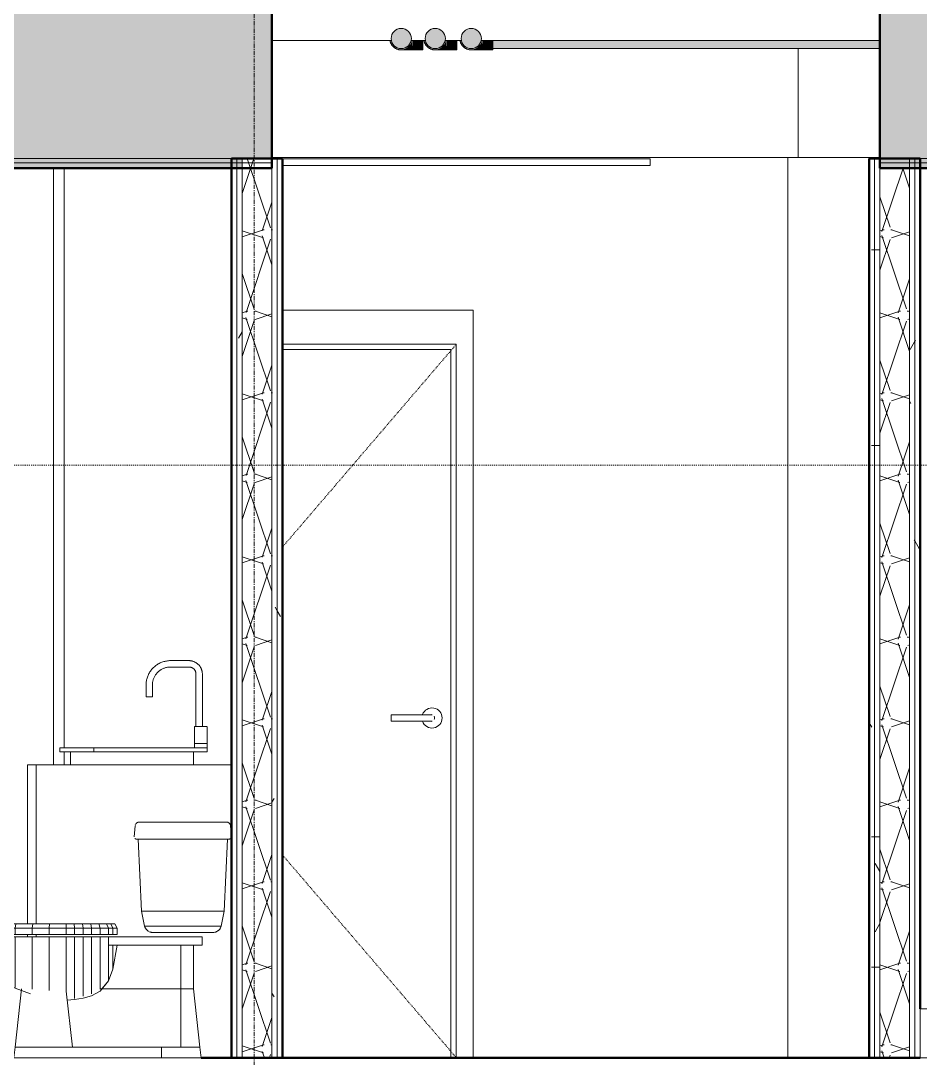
# Model space of a CAD drawing. Header units: inches. Extents: x -4168 to 1833, y -300 to 637.
# Drawn here: x -3508.8 to -3402.9, y 135.9 to 258.1 of the extents above; entities that cross this region are included whole.
import ezdxf

# ---------------------------------------------------------------- set-up
doc = ezdxf.new("R2010")
doc.units = ezdxf.units.IN
doc.header["$MEASUREMENT"] = 0
for name, pattern in [('Aligning Line 1_8_', [0.25, 0.125, -0.125]), ('Dash 1_16_', [0.125, 0.0625, -0.0625]), ('Grid Line 1_2_', [0.875, 0.5, -0.125, 0.125, -0.125])]:
    doc.linetypes.add(name, pattern=pattern)
for name, color, linetype, lineweight in [('0-1', 7, 'Continuous', 5), ('0-2', 7, 'Continuous', 13), ('0-3', 55, 'Continuous', 9), ('A-CLNG-1', 135, 'Continuous', 13), ('A-DOOR-4', 250, 'Continuous', 9), ('A-DOOR-8', 250, 'Dash 1_16_', 9), ('A-DOOR-FRAM-1', 250, 'Continuous', 9), ('A-FLOR-2', 31, 'Continuous', 5), ('A-FLOR-3', 251, 'Continuous', 5), ('A-FLOR-7', 192, 'Continuous', 50), ('A-FLOR-8', 135, 'Continuous', 13), ('A-FLOR-LEVL-1', 51, 'Grid Line 1_2_', 9), ('A-FLOR-MCUT', 51, 'Continuous', 13), ('A-FLOR-PATT-1', 8, 'Continuous', 9), ('A-WALL-2', 7, 'Continuous', 13), ('A-WALL-3', 135, 'Continuous', 13), ('A-WALL-PATT-1', 250, 'Continuous', 9), ('A-WALL-PATT-2', 253, 'Continuous', 9), ('G-ANNO-SYMB', 111, 'Aligning Line 1_8_', 9), ('I-WALL-1', 10, 'Continuous', 50), ('I-WALL-2', 135, 'Continuous', 13), ('P-PIPE-1', 55, 'Continuous', 9), ('P-PIPE-2', 8, 'Continuous', 5), ('P-PIPE-3', 94, 'Continuous', 9), ('P-SANR-FIXT-1', 55, 'Continuous', 9), ('Q-CASE-1', 55, 'Continuous', 9), ('S-BEAM-1', 55, 'Continuous', 9), ('S-GRID-1', 1, 'Grid Line 1_2_', 9)]:
    doc.layers.add(name, color=color, linetype=linetype, lineweight=lineweight)
pattern_1 = [(0, (-3769.654, 146.633), (30.72, 7.68), [1.267, -21.773, 1.267, -21.773, -122.88]), (0, (-3769.654, 146.633), (30.72, 7.68), [-46.08, 1.267, -44.813, 1.267, -21.773, -53.76]), (0, (-3769.654, 146.633), (30.72, 7.68), [-115.2, 1.267, -14.093, 1.267, -37.133]), (120, (-3758.134, 150.473), (-22.011075, 22.7643), [1.267, -21.773, 1.267, -21.773, -122.88]), (120, (-3758.134, 150.473), (-22.011075, 22.7643), [-46.08, 1.267, -44.813, 1.267, -21.773, -53.76]), (120, (-3758.134, 150.473), (-22.011075, 22.7643), [-115.2, 1.267, -14.093, 1.267, -37.133]), (240, (-3754.294, 165.833), (-8.708925, -30.4443), [1.267, -21.773, 1.267, -21.773, -122.88]), (240, (-3754.294, 165.833), (-8.708925, -30.4443), [-46.08, 1.267, -44.813, 1.267, -21.773, -53.76]), (240, (-3754.294, 165.833), (-8.708925, -30.4443), [-115.2, 1.267, -14.093, 1.267, -37.133])]
pattern_2 = [(161.57, (-3769.174, 147.113), (-3.8399538, -1.54e-05), [0, -27.322, 3.034, 0]), (18.43, (-3770.134, 147.113), (-3.8399538, 1.54e-05), [0, -27.322, 3.034, 0]), (108.43, (-3769.174, 147.113), (1.919622, -9.6005246), [9.106, -21.25]), (71.57, (-3770.134, 147.113), (1.919622, 9.6005246), [9.106, -21.25])]

# ---------------------------------------------------------------- blocks, each defined once
blk = doc.blocks.new('M_Sink Vanity-Square - 500 x 440mm-V12-BUILDING SECTION - NORTH_SOUTH THRU PARKING RAMP - LOOKING WEST')
at = {"layer": 'P-SANR-FIXT-1'}
for p, q in [((-3488.97, 182.75), (-3491.16, 182.75)), ((-3491.16, 182), (-3488.97, 182)), ((-3488.16, 181.19), (-3488.16, 175)), ((-3487.41, 175), (-3487.41, 181.19)), ((-3494.04, 179.87), (-3494.04, 178.5)), ((-3493.29, 178.5), (-3493.29, 179.87)), ((-3493.29, 178.5), (-3494.04, 178.5)), ((-3488.35, 175), (-3488.35, 172.99)), ((-3488.35, 175), (-3488.35, 172.99)), ((-3488.33, 175), (-3487.6, 175)), ((-3488.33, 175), (-3488.33, 175)), ((-3487.6, 175), (-3486.87, 175)), ((-3486.87, 175), (-3486.87, 175)), ((-3486.85, 172.99), (-3486.85, 175)), ((-3486.85, 172.99), (-3486.85, 175)), ((-3504.17, 172.5), (-3500.17, 172.5)), ((-3504.17, 172), (-3504.17, 172.5)), ((-3500.17, 172.5), (-3489.35, 172.5)), ((-3500.17, 172.5), (-3500.17, 172)), ((-3489.35, 172.5), (-3486.85, 172.5)), ((-3488.35, 172.99), (-3488.35, 172.5)), ((-3488.35, 172.99), (-3486.85, 172.99)), ((-3486.85, 172.5), (-3486.85, 172.99)), ((-3486.85, 172), (-3486.85, 172.5)), ((-3500.17, 172), (-3504.17, 172)), ((-3502.92, 172), (-3502.92, 170.5)), ((-3489.35, 172), (-3500.17, 172)), ((-3486.85, 172), (-3489.35, 172)), ((-3488.47, 170.5), (-3488.47, 172))]:
    blk.add_line(p, q, dxfattribs=at)
at = {"layer": 'P-SANR-FIXT-1', "flags": 128}
for points in [[(-3491.16, 182.75), (-3491.28, 182.75), (-3491.39, 182.74), (-3491.51, 182.73), (-3491.62, 182.71), (-3491.73, 182.69), (-3491.84, 182.67), (-3491.96, 182.64), (-3492.07, 182.6), (-3492.17, 182.57), (-3492.28, 182.52), (-3492.39, 182.48), (-3492.49, 182.43), (-3492.59, 182.37), (-3492.69, 182.31), (-3492.78, 182.25), (-3492.88, 182.18), (-3492.97, 182.11), (-3493.06, 182.04), (-3493.14, 181.96), (-3493.22, 181.88), (-3493.3, 181.79), (-3493.38, 181.71), (-3493.45, 181.62), (-3493.52, 181.52), (-3493.58, 181.43), (-3493.64, 181.33), (-3493.7, 181.23), (-3493.75, 181.13), (-3493.8, 181.02), (-3493.84, 180.92), (-3493.88, 180.81), (-3493.92, 180.7), (-3493.95, 180.59), (-3493.97, 180.48), (-3493.99, 180.36), (-3494.01, 180.25), (-3494.02, 180.14), (-3494.03, 180.02), (-3494.04, 179.91), (-3494.04, 179.87)], [(-3487.41, 181.19), (-3487.41, 181.25), (-3487.42, 181.31), (-3487.42, 181.37), (-3487.43, 181.44), (-3487.44, 181.5), (-3487.46, 181.56), (-3487.47, 181.62), (-3487.49, 181.68), (-3487.51, 181.74), (-3487.53, 181.8), (-3487.56, 181.85), (-3487.59, 181.91), (-3487.62, 181.96), (-3487.65, 182.02), (-3487.68, 182.07), (-3487.72, 182.12), (-3487.76, 182.17), (-3487.8, 182.22), (-3487.84, 182.26), (-3487.89, 182.31), (-3487.93, 182.35), (-3487.98, 182.39), (-3488.03, 182.43), (-3488.08, 182.47), (-3488.13, 182.5), (-3488.18, 182.54), (-3488.24, 182.57), (-3488.29, 182.59), (-3488.35, 182.62), (-3488.41, 182.64), (-3488.47, 182.67), (-3488.53, 182.68), (-3488.59, 182.7), (-3488.65, 182.72), (-3488.71, 182.73), (-3488.77, 182.74), (-3488.83, 182.74), (-3488.89, 182.75), (-3488.96, 182.75), (-3488.97, 182.75)], [(-3493.29, 179.87), (-3493.28, 179.96), (-3493.28, 180.04), (-3493.27, 180.13), (-3493.26, 180.21), (-3493.24, 180.3), (-3493.23, 180.38), (-3493.2, 180.46), (-3493.18, 180.54), (-3493.15, 180.62), (-3493.12, 180.7), (-3493.08, 180.78), (-3493.05, 180.86), (-3493.01, 180.93), (-3492.96, 181), (-3492.92, 181.07), (-3492.87, 181.14), (-3492.81, 181.21), (-3492.76, 181.28), (-3492.7, 181.34), (-3492.64, 181.4), (-3492.58, 181.46), (-3492.52, 181.51), (-3492.45, 181.57), (-3492.38, 181.62), (-3492.31, 181.66), (-3492.24, 181.71), (-3492.16, 181.75), (-3492.09, 181.79), (-3492.01, 181.82), (-3491.93, 181.86), (-3491.85, 181.88), (-3491.77, 181.91), (-3491.69, 181.93), (-3491.61, 181.95), (-3491.52, 181.97), (-3491.44, 181.98), (-3491.35, 181.99), (-3491.27, 182), (-3491.18, 182), (-3491.16, 182)], [(-3488.97, 182), (-3488.94, 182), (-3488.91, 182), (-3488.88, 181.99), (-3488.84, 181.99), (-3488.81, 181.98), (-3488.78, 181.98), (-3488.75, 181.97), (-3488.72, 181.96), (-3488.69, 181.95), (-3488.66, 181.94), (-3488.63, 181.92), (-3488.6, 181.91), (-3488.57, 181.89), (-3488.54, 181.88), (-3488.51, 181.86), (-3488.49, 181.84), (-3488.46, 181.82), (-3488.44, 181.8), (-3488.41, 181.78), (-3488.39, 181.75), (-3488.37, 181.73), (-3488.35, 181.71), (-3488.33, 181.68), (-3488.31, 181.65), (-3488.29, 181.63), (-3488.27, 181.6), (-3488.26, 181.57), (-3488.24, 181.54), (-3488.23, 181.51), (-3488.22, 181.48), (-3488.21, 181.45), (-3488.2, 181.42), (-3488.19, 181.39), (-3488.18, 181.36), (-3488.17, 181.33), (-3488.17, 181.29), (-3488.16, 181.26), (-3488.16, 181.23), (-3488.16, 181.2), (-3488.16, 181.19)]]:
    blk.add_lwpolyline(points, dxfattribs=at)
blk = doc.blocks.new('Toilet-Domestic-3D - Toilet-Domestic-3D-V13-BUILDING SECTION - NORTH_SOUTH THRU PARKING RAMP - LOOKING WEST')
at = {"layer": 'P-SANR-FIXT-1'}
for p, q in [((-3493.95, 163.75), (-3491.7, 163.75)), ((-3493.95, 163.75), (-3491.7, 163.75)), ((-3484.58, 163.75), (-3491.7, 163.75)), ((-3495.31, 163.29), (-3495.43, 162.02)), ((-3483.97, 162.02), (-3484.09, 163.29)), ((-3494.95, 161.75), (-3494.56, 153.25)), ((-3491.7, 161.75), (-3484.22, 161.75)), ((-3484.84, 153.25), (-3484.45, 161.75)), ((-3494.56, 153.25), (-3494.2, 151.49)), ((-3494.56, 153.25), (-3491.7, 153.25)), ((-3491.7, 153.25), (-3484.84, 153.25)), ((-3485.2, 151.49), (-3484.84, 153.25)), ((-3515.45, 151.24), (-3515.2, 151.75)), ((-3515.2, 151.75), (-3514.72, 151.75)), ((-3514.95, 151.24), (-3514.72, 151.75)), ((-3514.72, 151.75), (-3514.25, 151.75)), ((-3514.45, 151.25), (-3514.25, 151.75)), ((-3514.25, 151.75), (-3513.29, 151.75)), ((-3513.45, 151.25), (-3513.29, 151.75)), ((-3513.29, 151.75), (-3511.32, 151.75)), ((-3511.45, 151.25), (-3511.32, 151.75)), ((-3511.32, 151.75), (-3509.35, 151.75)), ((-3509.45, 151.25), (-3509.35, 151.75)), ((-3509.35, 151.75), (-3507.37, 151.75)), ((-3507.45, 151.25), (-3507.37, 151.75)), ((-3507.37, 151.75), (-3505.4, 151.75)), ((-3505.44, 151.25), (-3505.4, 151.75)), ((-3505.4, 151.75), (-3503.45, 151.75)), ((-3503.45, 151.25), (-3503.45, 151.75)), ((-3503.45, 151.75), (-3502.49, 151.75)), ((-3502.45, 151.25), (-3502.49, 151.75)), ((-3502.49, 151.75), (-3501.5, 151.75)), ((-3501.45, 151.25), (-3501.5, 151.75)), ((-3501.5, 151.75), (-3500.55, 151.75)), ((-3500.45, 151.25), (-3500.55, 151.75)), ((-3500.55, 151.75), (-3499.61, 151.75)), ((-3499.45, 151.25), (-3499.61, 151.75)), ((-3499.61, 151.75), (-3498.67, 151.75)), ((-3498.45, 151.24), (-3498.67, 151.75)), ((-3498.67, 151.75), (-3498.19, 151.75)), ((-3497.95, 151.24), (-3498.19, 151.75)), ((-3498.19, 151.75), (-3497.7, 151.75)), ((-3497.45, 151.24), (-3497.7, 151.75)), ((-3494.2, 151.49), (-3491.7, 151.49)), ((-3491.7, 151.49), (-3485.2, 151.49)), ((-3515.45, 151.25), (-3514.95, 151.25)), ((-3515.45, 150.5), (-3515.45, 151.25)), ((-3514.95, 151.24), (-3515.45, 151.24)), ((-3514.95, 150.5), (-3515.45, 150.5)), ((-3514.95, 151.25), (-3514.45, 151.25)), ((-3514.45, 151.24), (-3514.95, 151.24)), ((-3514.95, 150.5), (-3514.95, 151.24)), ((-3514.45, 150.5), (-3514.95, 150.5)), ((-3514.45, 151.25), (-3513.45, 151.25)), ((-3513.45, 151.24), (-3514.45, 151.24)), ((-3514.45, 150.5), (-3514.45, 151.24)), ((-3513.45, 150.5), (-3514.45, 150.5)), ((-3513.45, 151.25), (-3511.45, 151.25)), ((-3511.45, 151.24), (-3513.45, 151.24)), ((-3513.45, 150.5), (-3513.45, 151.24)), ((-3511.45, 150.5), (-3513.45, 150.5)), ((-3511.45, 151.25), (-3509.45, 151.25)), ((-3511.45, 150.5), (-3511.45, 151.25)), ((-3509.45, 151.24), (-3511.45, 151.24)), ((-3509.45, 150.5), (-3511.45, 150.5)), ((-3509.45, 151.25), (-3507.45, 151.25)), ((-3507.45, 151.24), (-3509.45, 151.24)), ((-3509.45, 150.5), (-3509.45, 151.24)), ((-3507.45, 150.5), (-3509.45, 150.5)), ((-3507.45, 151.25), (-3505.44, 151.25)), ((-3507.45, 150.5), (-3507.45, 151.25)), ((-3505.44, 151.24), (-3507.45, 151.24)), ((-3505.44, 150.5), (-3507.45, 150.5)), ((-3505.44, 151.25), (-3503.45, 151.25)), ((-3503.45, 151.24), (-3505.44, 151.24)), ((-3505.44, 150.5), (-3505.44, 151.24)), ((-3503.45, 150.5), (-3505.44, 150.5)), ((-3503.45, 151.25), (-3502.45, 151.25)), ((-3502.45, 151.24), (-3503.45, 151.24)), ((-3503.45, 150.5), (-3503.45, 151.24)), ((-3502.45, 150.5), (-3503.45, 150.5)), ((-3502.45, 151.25), (-3501.45, 151.25)), ((-3501.45, 151.24), (-3502.45, 151.24)), ((-3502.45, 150.5), (-3502.45, 151.24)), ((-3501.45, 150.5), (-3502.45, 150.5)), ((-3501.45, 151.25), (-3500.45, 151.25)), ((-3501.45, 150.5), (-3501.45, 151.25)), ((-3500.45, 151.24), (-3501.45, 151.24)), ((-3500.45, 150.5), (-3501.45, 150.5)), ((-3500.45, 151.25), (-3499.45, 151.25)), ((-3499.45, 151.24), (-3500.45, 151.24)), ((-3500.45, 150.5), (-3500.45, 151.24)), ((-3499.45, 150.5), (-3500.45, 150.5)), ((-3499.45, 151.25), (-3498.45, 151.25)), ((-3499.45, 150.5), (-3499.45, 151.25)), ((-3498.45, 151.24), (-3499.45, 151.24)), ((-3498.45, 150.5), (-3499.45, 150.5)), ((-3498.45, 151.25), (-3497.95, 151.25)), ((-3497.95, 151.24), (-3498.45, 151.24)), ((-3498.45, 150.5), (-3498.45, 151.24)), ((-3497.95, 150.5), (-3498.45, 150.5)), ((-3497.95, 151.25), (-3497.45, 151.25)), ((-3497.45, 151.24), (-3497.95, 151.24)), ((-3497.95, 150.5), (-3497.95, 151.24)), ((-3497.45, 150.5), (-3497.95, 150.5)), ((-3497.45, 150.5), (-3497.45, 151.25)), ((-3491.7, 150.75), (-3486.16, 150.75)), ((-3515.45, 150.25), (-3514.95, 150.25)), ((-3515.45, 150.25), (-3515.45, 149.75)), ((-3515.45, 149.75), (-3514.95, 148.38)), ((-3514.95, 150.25), (-3514.45, 150.25)), ((-3514.95, 150.25), (-3514.95, 148.42)), ((-3514.45, 150.25), (-3513.45, 150.25)), ((-3514.45, 150.25), (-3514.45, 147.51)), ((-3513.45, 150.25), (-3511.45, 150.25)), ((-3513.45, 150.25), (-3513.45, 146.57)), ((-3511.45, 150.25), (-3509.45, 150.25)), ((-3511.45, 150.25), (-3511.45, 145.17)), ((-3509.45, 150.25), (-3507.45, 150.25)), ((-3509.45, 150.25), (-3509.45, 144.25)), ((-3507.45, 150.25), (-3505.44, 150.25)), ((-3507.45, 150.25), (-3507.45, 144.09)), ((-3505.44, 150.25), (-3503.45, 150.25)), ((-3505.44, 150.25), (-3505.44, 143.93)), ((-3503.45, 150.25), (-3502.45, 150.25)), ((-3503.45, 150.25), (-3503.45, 143.79)), ((-3502.45, 150.25), (-3501.45, 150.25)), ((-3502.45, 150.25), (-3502.45, 142.99)), ((-3501.45, 150.25), (-3500.45, 150.25)), ((-3501.45, 150.25), (-3501.45, 143.26)), ((-3500.45, 150.25), (-3499.45, 150.25)), ((-3500.45, 150.25), (-3500.45, 143.52)), ((-3499.45, 150.25), (-3498.45, 150.25)), ((-3499.45, 150.25), (-3499.45, 144.07)), ((-3498.45, 150.25), (-3487.89, 150.25)), ((-3498.45, 149.25), (-3498.45, 150.25)), ((-3487.89, 149.25), (-3498.45, 149.25)), ((-3498.45, 149.24), (-3498.45, 145.09)), ((-3497.45, 149.25), (-3497.95, 146.41)), ((-3497.95, 146.41), (-3497.45, 149.25)), ((-3497.95, 149.24), (-3497.95, 146.47)), ((-3489.95, 144.12), (-3489.95, 149.25)), ((-3489.95, 144.12), (-3489.95, 149.25)), ((-3488.45, 144.12), (-3488.45, 149.25)), ((-3487.89, 150.25), (-3487.45, 150.25)), ((-3487.45, 149.25), (-3487.89, 149.25)), ((-3487.45, 149.25), (-3487.45, 150.25)), ((-3514.95, 148.38), (-3514.45, 147.51)), ((-3514.45, 147.51), (-3513.45, 146.51)), ((-3513.45, 146.51), (-3511.45, 145.12)), ((-3497.95, 146.41), (-3498.45, 145.04)), ((-3498.45, 145.04), (-3497.95, 146.41)), ((-3511.45, 145.12), (-3509.45, 144.19)), ((-3509.45, 144.19), (-3507.65, 143.53)), ((-3499.45, 143.85), (-3498.45, 145.04)), ((-3498.45, 145.04), (-3499.22, 144.12)), ((-3508.7, 144.12), (-3509.45, 137.25)), ((-3502.7, 137.25), (-3503.42, 143.82)), ((-3502.45, 142.84), (-3501.45, 143.01)), ((-3501.45, 143.01), (-3500.45, 143.28)), ((-3500.45, 143.28), (-3499.45, 143.85)), ((-3489.95, 144.12), (-3499.41, 144.12)), ((-3499.22, 144.12), (-3489.95, 144.12)), ((-3489.95, 137.25), (-3489.95, 144.12)), ((-3489.24, 144.12), (-3489.95, 144.12)), ((-3489.95, 144.12), (-3489.95, 137.25)), ((-3489.04, 144.12), (-3489.25, 144.12)), ((-3488.7, 144.12), (-3489.05, 144.12)), ((-3488.57, 144.12), (-3488.71, 144.12)), ((-3488.45, 144.12), (-3488.57, 144.12)), ((-3487.7, 137.25), (-3488.45, 144.12)), ((-3503.3, 142.76), (-3502.45, 142.84)), ((-3509.45, 137.25), (-3509.59, 136)), ((-3509.23, 137.25), (-3509.45, 137.25)), ((-3509.45, 137.25), (-3509.23, 137.25)), ((-3508.59, 137.25), (-3509.23, 137.25)), ((-3509.23, 137.25), (-3508.59, 137.25)), ((-3507.59, 137.25), (-3508.59, 137.25)), ((-3508.59, 137.25), (-3507.59, 137.25)), ((-3506.34, 137.25), (-3507.59, 137.25)), ((-3507.59, 137.25), (-3506.34, 137.25)), ((-3504.95, 137.25), (-3506.34, 137.25)), ((-3506.34, 137.25), (-3504.95, 137.25)), ((-3492.2, 137.25), (-3504.95, 137.25)), ((-3504.95, 137.25), (-3502.7, 137.25)), ((-3492.2, 136), (-3492.2, 137.25)), ((-3492.2, 137.25), (-3487.74, 137.25)), ((-3492.2, 137.25), (-3492.2, 136)), ((-3487.76, 137.25), (-3487.7, 137.25)), ((-3487.71, 137.25), (-3487.7, 137.25)), ((-3487.56, 136), (-3487.7, 137.25)), ((-3509.59, 136), (-3504.95, 136)), ((-3504.95, 136), (-3492.2, 136)), ((-3487.56, 136), (-3492.2, 136))]:
    blk.add_line(p, q, dxfattribs=at)
at = {"layer": 'P-SANR-FIXT-1', "flags": 128}
for points in [[(-3495.23, 163.54), (-3495.22, 163.55), (-3495.2, 163.57), (-3495.19, 163.58), (-3495.18, 163.6), (-3495.16, 163.61), (-3495.15, 163.62), (-3495.13, 163.64), (-3495.12, 163.65), (-3495.1, 163.66), (-3495.08, 163.67), (-3495.07, 163.68), (-3495.05, 163.69), (-3495.03, 163.7), (-3495.01, 163.71), (-3494.99, 163.72), (-3494.98, 163.72), (-3494.96, 163.73), (-3494.94, 163.74), (-3494.92, 163.74), (-3494.9, 163.74), (-3494.88, 163.75), (-3494.86, 163.75), (-3494.84, 163.75), (-3494.82, 163.75), (-3494.82, 163.75)], [(-3491.7, 163.75), (-3491.82, 163.75), (-3491.95, 163.75), (-3492.07, 163.75), (-3492.2, 163.75), (-3492.32, 163.75), (-3492.44, 163.75), (-3492.56, 163.75), (-3492.68, 163.75), (-3492.8, 163.75), (-3492.91, 163.75), (-3493.03, 163.75), (-3493.14, 163.75), (-3493.25, 163.75), (-3493.36, 163.75), (-3493.46, 163.75), (-3493.56, 163.75), (-3493.66, 163.75), (-3493.76, 163.75), (-3493.85, 163.75), (-3493.94, 163.75), (-3494.02, 163.75), (-3494.1, 163.75), (-3494.18, 163.75), (-3494.25, 163.75), (-3494.32, 163.75), (-3494.39, 163.75), (-3494.45, 163.75), (-3494.51, 163.75), (-3494.56, 163.75), (-3494.6, 163.75), (-3494.65, 163.75), (-3494.69, 163.75), (-3494.72, 163.75), (-3494.75, 163.75), (-3494.77, 163.75), (-3494.79, 163.75), (-3494.8, 163.75), (-3494.81, 163.75), (-3494.82, 163.75), (-3494.82, 163.75)], [(-3494.82, 163.75), (-3494.81, 163.75), (-3494.81, 163.75), (-3494.79, 163.75), (-3494.78, 163.75), (-3494.75, 163.75), (-3494.73, 163.75), (-3494.7, 163.75), (-3494.66, 163.75), (-3494.62, 163.75)], [(-3495.3, 163.37), (-3495.3, 163.39), (-3495.29, 163.41), (-3495.28, 163.43), (-3495.28, 163.45), (-3495.27, 163.47)], [(-3495.18, 161.75), (-3495.19, 161.75), (-3495.2, 161.75), (-3495.21, 161.75), (-3495.22, 161.75), (-3495.23, 161.75), (-3495.24, 161.76), (-3495.25, 161.76), (-3495.26, 161.76), (-3495.27, 161.77), (-3495.27, 161.77), (-3495.28, 161.77), (-3495.29, 161.78), (-3495.3, 161.78), (-3495.31, 161.79), (-3495.32, 161.79), (-3495.33, 161.8), (-3495.33, 161.81), (-3495.34, 161.81)], [(-3495.18, 161.75), (-3495.17, 161.75), (-3495.17, 161.75), (-3495.15, 161.75), (-3495.13, 161.75), (-3495.11, 161.75), (-3495.08, 161.75), (-3495.04, 161.75), (-3495, 161.75), (-3494.95, 161.75), (-3494.9, 161.75), (-3494.85, 161.75), (-3494.78, 161.75), (-3494.72, 161.75), (-3494.65, 161.75), (-3494.57, 161.75), (-3494.49, 161.75), (-3494.4, 161.75), (-3494.31, 161.75), (-3494.22, 161.75), (-3494.12, 161.75), (-3494.02, 161.75), (-3493.92, 161.75), (-3493.81, 161.75), (-3493.69, 161.75), (-3493.58, 161.75), (-3493.46, 161.75), (-3493.34, 161.75), (-3493.21, 161.75), (-3493.09, 161.75), (-3492.96, 161.75), (-3492.83, 161.75), (-3492.7, 161.75), (-3492.56, 161.75), (-3492.43, 161.75), (-3492.29, 161.75), (-3492.15, 161.75), (-3492.02, 161.75), (-3491.88, 161.75), (-3491.74, 161.75), (-3491.7, 161.75)], [(-3495.07, 161.75), (-3495.1, 161.75), (-3495.13, 161.75), (-3495.15, 161.75), (-3495.16, 161.75), (-3495.17, 161.75), (-3495.18, 161.75), (-3495.18, 161.75)], [(-3493.73, 150.88), (-3493.77, 150.9), (-3493.8, 150.92), (-3493.83, 150.95), (-3493.87, 150.97), (-3493.9, 151), (-3493.93, 151.03), (-3493.95, 151.05), (-3493.98, 151.08), (-3494.01, 151.11), (-3494.03, 151.14), (-3494.06, 151.18), (-3494.08, 151.21), (-3494.1, 151.24), (-3494.12, 151.28), (-3494.14, 151.31), (-3494.15, 151.35), (-3494.17, 151.39), (-3494.18, 151.43), (-3494.2, 151.46)], [(-3493.24, 150.75), (-3493.28, 150.75), (-3493.32, 150.75), (-3493.36, 150.76), (-3493.4, 150.76), (-3493.44, 150.77), (-3493.48, 150.78), (-3493.51, 150.79), (-3493.55, 150.8), (-3493.59, 150.81), (-3493.63, 150.83)], [(-3493.24, 150.75), (-3493.24, 150.75), (-3493.23, 150.75), (-3493.23, 150.75), (-3493.22, 150.75), (-3493.21, 150.75), (-3493.19, 150.75), (-3493.18, 150.75), (-3493.16, 150.75), (-3493.14, 150.75), (-3493.12, 150.75), (-3493.09, 150.75), (-3493.06, 150.75), (-3493.03, 150.75), (-3493, 150.75), (-3492.97, 150.75), (-3492.93, 150.75), (-3492.9, 150.75), (-3492.86, 150.75), (-3492.81, 150.75), (-3492.77, 150.75), (-3492.73, 150.75), (-3492.68, 150.75), (-3492.63, 150.75), (-3492.58, 150.75), (-3492.53, 150.75), (-3492.48, 150.75), (-3492.42, 150.75), (-3492.37, 150.75), (-3492.31, 150.75), (-3492.26, 150.75), (-3492.2, 150.75), (-3492.14, 150.75), (-3492.08, 150.75), (-3492.02, 150.75), (-3491.96, 150.75), (-3491.9, 150.75), (-3491.84, 150.75), (-3491.78, 150.75), (-3491.72, 150.75), (-3491.7, 150.75)], [(-3492.84, 150.75), (-3492.89, 150.75), (-3492.92, 150.75), (-3492.96, 150.75), (-3492.99, 150.75), (-3493.03, 150.75), (-3493.06, 150.75), (-3493.08, 150.75), (-3493.11, 150.75), (-3493.13, 150.75), (-3493.15, 150.75), (-3493.17, 150.75), (-3493.19, 150.75), (-3493.2, 150.75), (-3493.22, 150.75), (-3493.22, 150.75), (-3493.23, 150.75), (-3493.24, 150.75), (-3493.24, 150.75), (-3493.24, 150.75)], [(-3492.47, 150.75), (-3492.52, 150.75), (-3492.57, 150.75), (-3492.62, 150.75), (-3492.67, 150.75), (-3492.71, 150.75), (-3492.76, 150.75)]]:
    blk.add_lwpolyline(points, dxfattribs=at)
at = {"layer": 'P-SANR-FIXT-1'}
for points, knots in [([(-3484.09, 163.29), (-3484.09, 163.33), (-3484.1, 163.4), (-3484.13, 163.46), (-3484.15, 163.5), (-3484.17, 163.53), (-3484.2, 163.57), (-3484.24, 163.62), (-3484.29, 163.66), (-3484.35, 163.69), (-3484.4, 163.72), (-3484.48, 163.74), (-3484.54, 163.75), (-3484.58, 163.75)], [-1, -1, -1, -1, -0.833333, -0.75, -0.708333, -0.666667, -0.583333, -0.5, -0.416667, -0.333333, -0.25, -0.166667, 0, 0, 0, 0]), ([(-3484.22, 161.75), (-3484.21, 161.75), (-3484.18, 161.75), (-3484.15, 161.76), (-3484.12, 161.77), (-3484.1, 161.78), (-3484.08, 161.8), (-3484.06, 161.81), (-3484.05, 161.82), (-3484.04, 161.83), (-3484.03, 161.84), (-3484.02, 161.85), (-3484.01, 161.87), (-3484, 161.9), (-3483.98, 161.93), (-3483.97, 161.97), (-3483.97, 162), (-3483.97, 162.02)], [-1, -1, -1, -1, -0.875, -0.8125, -0.75, -0.6875, -0.625, -0.5625, -0.53125, -0.5, -0.46875, -0.4375, -0.375, -0.3125, -0.25, -0.125, 0, 0, 0, 0]), ([(-3486.16, 150.75), (-3486.09, 150.75), (-3485.98, 150.76), (-3485.84, 150.8), (-3485.74, 150.84), (-3485.64, 150.89), (-3485.55, 150.96), (-3485.47, 151.03), (-3485.39, 151.11), (-3485.33, 151.19), (-3485.25, 151.32), (-3485.22, 151.42), (-3485.2, 151.49)], [-1, -1, -1, -1, -0.833333, -0.75, -0.666667, -0.583333, -0.5, -0.416667, -0.333333, -0.25, -0.166667, 0, 0, 0, 0])]:
    blk.add_open_spline(points, degree=3, knots=knots, dxfattribs=at)
blk = doc.blocks.new('OD_CW_Base Cabinet - OD_CW_Base Cabinet-V14-BUILDING SECTION - NORTH_SOUTH THRU PARKING RAMP - LOOKING WEST')
at = {"layer": 'Q-CASE-1'}
for p, q in [((-3507.97, 170.5), (-3507.97, 151.75)), ((-3506.97, 170.5), (-3507.97, 170.5)), ((-3506.97, 151.75), (-3506.97, 170.5)), ((-3506.97, 170.5), (-3506.97, 151.75)), ((-3483.97, 170.5), (-3506.97, 170.5)), ((-3507.97, 150.5), (-3507.97, 150.25)), ((-3506.97, 150.25), (-3506.97, 150.5)), ((-3506.97, 150.5), (-3506.97, 150.25))]:
    blk.add_line(p, q, dxfattribs=at)
blk = doc.blocks.new('Shower Base-3D - 36_ x 36_-1586087-BUILDING SECTION - NORTH_SOUTH THRU PARKING RAMP - LOOKING WEST')
at = {"layer": 'P-SANR-FIXT-1'}
for p, q in [((-2913.32, 273.75), (-2877.32, 273.75)), ((-2913.32, 273.75), (-2913.32, 268)), ((-2877.32, 273.75), (-2877.32, 268)), ((-2877.32, 268), (-2913.32, 268))]:
    blk.add_line(p, q, dxfattribs=at)
blk = doc.blocks.new('CTR - 1st Phase - Unit Layouts_rvt-1-BUILDING SECTION - NORTH_SOUTH THRU PARKING RAMP - LOOKING WEST')
at = {"layer": 'A-WALL-3'}
for p, q in [((-3503.67, 172.5), (-3503.67, 240.75)), ((-3503.67, 170.5), (-3503.67, 172))]:
    blk.add_line(p, q, dxfattribs=at)
at = {"layer": '0-2'}
for name, p in [('M_Sink Vanity-Square - 500 x 440mm-V12-BUILDING SECTION - NORTH_SOUTH THRU PARKING RAMP - LOOKING WEST', (0, 0)), ('OD_CW_Base Cabinet - OD_CW_Base Cabinet-V14-BUILDING SECTION - NORTH_SOUTH THRU PARKING RAMP - LOOKING WEST', (0, 0)), ('Toilet-Domestic-3D - Toilet-Domestic-3D-V13-BUILDING SECTION - NORTH_SOUTH THRU PARKING RAMP - LOOKING WEST', (0, 0)), ('Shower Base-3D - 36_ x 36_-1586087-BUILDING SECTION - NORTH_SOUTH THRU PARKING RAMP - LOOKING WEST', (-489.6, -132))]:
    blk.add_blockref(name, p, dxfattribs=at)
blk = doc.blocks.new('Dimension Lumber - 2x10-2056819-BUILDING SECTION - NORTH_SOUTH THRU PARKING RAMP - LOOKING WEST')
at = {"layer": 'S-BEAM-1'}
for p, q in [((-3479.22, 255.75), (-3465.15, 255.75)), ((-3462.85, 255.75), (-3461.15, 255.75)), ((-3458.85, 255.75), (-3456.9, 255.75)), ((-3454.61, 255.75), (-3407.67, 255.75))]:
    blk.add_line(p, q, dxfattribs=at)
blk = doc.blocks.new('HOLLOW METAL - UNIT DOOR-V25-BUILDING SECTION - NORTH_SOUTH THRU PARKING RAMP - LOOKING WEST')
at = {"layer": 'A-DOOR-4'}
for p, q in [((-3461.07, 308.39), (-3465.2, 308.39)), ((-3465.2, 308), (-3465.2, 308.39)), ((-3465.2, 307.61), (-3465.2, 308)), ((-3465.2, 307.61), (-3461.07, 307.61))]:
    blk.add_line(p, q, dxfattribs=at)
at = {"layer": 'A-DOOR-4', "flags": 128}
for points in [[(-3460.48, 308.39), (-3460.48, 308.39), (-3460.48, 308.39), (-3460.48, 308.39), (-3460.48, 308.39), (-3460.49, 308.39), (-3460.49, 308.39), (-3460.5, 308.39), (-3460.51, 308.39), (-3460.51, 308.39), (-3460.52, 308.39), (-3460.53, 308.39), (-3460.54, 308.39), (-3460.55, 308.39), (-3460.57, 308.39), (-3460.58, 308.39), (-3460.59, 308.39), (-3460.61, 308.39), (-3460.62, 308.39), (-3460.64, 308.39), (-3460.66, 308.39), (-3460.67, 308.39), (-3460.69, 308.39), (-3460.71, 308.39), (-3460.73, 308.39), (-3460.75, 308.39), (-3460.77, 308.39), (-3460.79, 308.39), (-3460.81, 308.39), (-3460.83, 308.39), (-3460.85, 308.39), (-3460.88, 308.39), (-3460.9, 308.39), (-3460.92, 308.39), (-3460.94, 308.39), (-3460.97, 308.39), (-3460.99, 308.39), (-3461.01, 308.39), (-3461.04, 308.39), (-3461.06, 308.39), (-3461.07, 308.39)], [(-3461.07, 307.61), (-3461.04, 307.61), (-3461.02, 307.61), (-3461, 307.61), (-3460.97, 307.61), (-3460.95, 307.61), (-3460.93, 307.61), (-3460.9, 307.61), (-3460.88, 307.61), (-3460.86, 307.61), (-3460.84, 307.61), (-3460.82, 307.61), (-3460.79, 307.61), (-3460.77, 307.61), (-3460.75, 307.61), (-3460.73, 307.61), (-3460.71, 307.61), (-3460.7, 307.61), (-3460.68, 307.61), (-3460.66, 307.61), (-3460.64, 307.61), (-3460.63, 307.61), (-3460.61, 307.61), (-3460.6, 307.61), (-3460.58, 307.61), (-3460.57, 307.61), (-3460.56, 307.61), (-3460.55, 307.61), (-3460.54, 307.61), (-3460.53, 307.61), (-3460.52, 307.61), (-3460.51, 307.61), (-3460.5, 307.61), (-3460.5, 307.61), (-3460.49, 307.61), (-3460.49, 307.61), (-3460.48, 307.61), (-3460.48, 307.61), (-3460.48, 307.61), (-3460.48, 307.61)]]:
    blk.add_lwpolyline(points, dxfattribs=at)
at = {"layer": 'A-DOOR-4'}
for centre, radius, start, end in [((-3460.38, 308), 1.18, 0, 160.3657), ((-3460.38, 308), 1.18, 199.5633, 0), ((-3460.48, 308), 0.394, 75, 90), ((-3460.48, 308), 0.394, 0, 30), ((-3460.48, 308), 0.394, 330, 0), ((-3460.48, 308), 0.394, 270, 285)]:
    blk.add_arc(centre, radius, start, end, dxfattribs=at)
at = {"layer": 'A-DOOR-8'}
for p, q in [((-3457.52, 352), (-3477.97, 328.14)), ((-3477.97, 291.86), (-3457.52, 268))]:
    blk.add_line(p, q, dxfattribs=at)
at = {"layer": 'A-DOOR-FRAM-1'}
for p, q in [((-3455.52, 356), (-3477.97, 356)), ((-3455.52, 268), (-3455.52, 356)), ((-3477.97, 352), (-3457.52, 352)), ((-3457.52, 352), (-3457.52, 268)), ((-3477.97, 351.37), (-3458.15, 351.37)), ((-3458.15, 351.37), (-3458.15, 268))]:
    blk.add_line(p, q, dxfattribs=at)
blk = doc.blocks.new('Elbow - PVC - Sch 40 - Standard-2079255-BUILDING SECTION - NORTH_SOUTH THRU PARKING RAMP - LOOKING WEST')
at = {"layer": 'P-PIPE-1'}
for points in [[(-3464, 254.66), (-3463.65, 254.7), (-3463.31, 254.85), (-3462.96, 255.16), (-3462.83, 255.35), (-3462.7, 255.75), (-3462.85, 255.71), (-3462.85, 255.69), (-3462.97, 255.41), (-3463.16, 255.16), (-3463.5, 254.93), (-3463.82, 254.84), (-3464, 254.81), (-3464.31, 254.85), (-3464.64, 255.01), (-3464.84, 255.16), (-3465.03, 255.41), (-3465.19, 255.75), (-3465.31, 255.75), (-3465.3, 255.65), (-3465.15, 255.31), (-3464.84, 254.96), (-3464.59, 254.8), (-3464.24, 254.69)], [(-3462.62, 254.66), (-3462.66, 255.75), (-3462.69, 255.75), (-3462.76, 255.51), (-3462.85, 255.31), (-3463.16, 254.96), (-3463.33, 254.84), (-3463.57, 254.7), (-3463.57, 254.66), (-3462.66, 254.66)], [(-3462.62, 254.66), (-3461.47, 254.66), (-3461.47, 255.75), (-3462.62, 255.75), (-3462.62, 254.66)]]:
    blk.add_hatch(color=256, dxfattribs=at).paths.add_polyline_path(points, flags=0)
for p in [(-3461.47, 255.75), (-3462.62, 254.66)]:
    blk.add_line(p, (-3461.47, 254.66), dxfattribs=at)
at = {"layer": 'P-PIPE-1', "flags": 128}
for points in [[(-3464, 254.66), (-3464.05, 254.66), (-3464.11, 254.66), (-3464.16, 254.67), (-3464.21, 254.67), (-3464.27, 254.68), (-3464.32, 254.69), (-3464.37, 254.71), (-3464.42, 254.72), (-3464.47, 254.74), (-3464.52, 254.76), (-3464.57, 254.78), (-3464.62, 254.81), (-3464.67, 254.83), (-3464.71, 254.86), (-3464.76, 254.89), (-3464.8, 254.92), (-3464.85, 254.95), (-3464.89, 254.99), (-3464.93, 255.03), (-3464.96, 255.06), (-3465, 255.1), (-3465.04, 255.14), (-3465.07, 255.19), (-3465.1, 255.23), (-3465.13, 255.27), (-3465.16, 255.32), (-3465.19, 255.37), (-3465.21, 255.41), (-3465.23, 255.46), (-3465.25, 255.51), (-3465.27, 255.56), (-3465.29, 255.61), (-3465.3, 255.67), (-3465.31, 255.72)], [(-3462.62, 254.66), (-3462.68, 254.66), (-3462.73, 254.66), (-3462.79, 254.66), (-3462.84, 254.66), (-3462.9, 254.66), (-3462.95, 254.66), (-3463, 254.66), (-3463.06, 254.66), (-3463.11, 254.66), (-3463.16, 254.66), (-3463.21, 254.66), (-3463.26, 254.66), (-3463.31, 254.66), (-3463.36, 254.66), (-3463.4, 254.66), (-3463.45, 254.66), (-3463.49, 254.66), (-3463.53, 254.66), (-3463.57, 254.66), (-3463.61, 254.66), (-3463.65, 254.66), (-3463.68, 254.66), (-3463.72, 254.66), (-3463.75, 254.66), (-3463.78, 254.66), (-3463.81, 254.66), (-3463.84, 254.66), (-3463.86, 254.66), (-3463.89, 254.66), (-3463.91, 254.66), (-3463.93, 254.66), (-3463.94, 254.66), (-3463.96, 254.66), (-3463.97, 254.66), (-3463.98, 254.66), (-3463.99, 254.66), (-3463.99, 254.66), (-3464, 254.66), (-3464, 254.66)]]:
    blk.add_lwpolyline(points, dxfattribs=at)
at = {"layer": 'P-PIPE-1'}
blk.add_arc((-3464, 256), 1.34, 190.7804, 349.2196, dxfattribs=at)
blk = doc.blocks.new('Elbow - PVC - Sch 40 - Standard-V27-BUILDING SECTION - NORTH_SOUTH THRU PARKING RAMP - LOOKING WEST')
at = {"layer": 'P-PIPE-1'}
for points in [[(-3460, 254.66), (-3459.65, 254.7), (-3459.31, 254.85), (-3458.96, 255.16), (-3458.83, 255.35), (-3458.7, 255.75), (-3458.85, 255.71), (-3458.85, 255.69), (-3458.97, 255.41), (-3459.16, 255.16), (-3459.5, 254.93), (-3459.82, 254.84), (-3460.02, 254.82), (-3460.31, 254.85), (-3460.64, 255.01), (-3460.84, 255.16), (-3461.03, 255.41), (-3461.19, 255.75), (-3461.31, 255.75), (-3461.3, 255.65), (-3461.15, 255.31), (-3460.84, 254.96), (-3460.59, 254.8), (-3460.31, 254.7), (-3460.02, 254.66)], [(-3458.62, 254.66), (-3458.66, 255.75), (-3458.69, 255.75), (-3458.76, 255.51), (-3458.85, 255.31), (-3459.16, 254.96), (-3459.33, 254.84), (-3459.57, 254.7), (-3459.57, 254.66), (-3458.66, 254.66)], [(-3458.62, 254.66), (-3457.47, 254.66), (-3457.47, 255.75), (-3458.62, 255.75), (-3458.62, 254.66)]]:
    blk.add_hatch(color=256, dxfattribs=at).paths.add_polyline_path(points, flags=0)
for p in [(-3457.47, 255.75), (-3458.62, 254.66)]:
    blk.add_line(p, (-3457.47, 254.66), dxfattribs=at)
at = {"layer": 'P-PIPE-1', "flags": 128}
for points in [[(-3460.02, 254.66), (-3460.05, 254.66), (-3460.11, 254.66), (-3460.16, 254.67), (-3460.21, 254.67), (-3460.27, 254.68), (-3460.32, 254.69), (-3460.37, 254.71), (-3460.42, 254.72), (-3460.47, 254.74), (-3460.52, 254.76), (-3460.57, 254.78), (-3460.62, 254.81), (-3460.67, 254.83), (-3460.71, 254.86), (-3460.76, 254.89), (-3460.8, 254.92), (-3460.85, 254.95), (-3460.89, 254.99), (-3460.93, 255.03), (-3460.96, 255.06), (-3461, 255.1), (-3461.04, 255.14), (-3461.07, 255.19), (-3461.1, 255.23), (-3461.13, 255.27), (-3461.16, 255.32), (-3461.19, 255.37), (-3461.21, 255.41), (-3461.23, 255.46), (-3461.25, 255.51), (-3461.27, 255.56), (-3461.29, 255.61), (-3461.3, 255.67), (-3461.31, 255.72)], [(-3458.62, 254.66), (-3458.68, 254.66), (-3458.73, 254.66), (-3458.79, 254.66), (-3458.84, 254.66), (-3458.9, 254.66), (-3458.95, 254.66), (-3459, 254.66), (-3459.06, 254.66), (-3459.11, 254.66), (-3459.16, 254.66), (-3459.21, 254.66), (-3459.26, 254.66), (-3459.31, 254.66), (-3459.36, 254.66), (-3459.4, 254.66), (-3459.45, 254.66), (-3459.49, 254.66), (-3459.53, 254.66), (-3459.57, 254.66), (-3459.61, 254.66), (-3459.65, 254.66), (-3459.68, 254.66), (-3459.72, 254.66), (-3459.75, 254.66), (-3459.78, 254.66), (-3459.81, 254.66), (-3459.84, 254.66), (-3459.86, 254.66), (-3459.89, 254.66), (-3459.91, 254.66), (-3459.93, 254.66), (-3459.94, 254.66), (-3459.96, 254.66), (-3459.97, 254.66), (-3459.98, 254.66), (-3459.99, 254.66), (-3459.99, 254.66), (-3460, 254.66), (-3460, 254.66)]]:
    blk.add_lwpolyline(points, dxfattribs=at)
at = {"layer": 'P-PIPE-1'}
blk.add_arc((-3460, 256), 1.34, 190.7804, 349.2196, dxfattribs=at)
blk = doc.blocks.new('Elbow - PVC - Sch 40 - Standard-V28-BUILDING SECTION - NORTH_SOUTH THRU PARKING RAMP - LOOKING WEST')
at = {"layer": 'P-PIPE-1'}
for points in [[(-3455.76, 254.66), (-3455.41, 254.7), (-3455.06, 254.85), (-3454.72, 255.16), (-3454.56, 255.41), (-3454.46, 255.75), (-3454.61, 255.71), (-3454.61, 255.69), (-3454.73, 255.41), (-3454.92, 255.16), (-3455.25, 254.93), (-3455.58, 254.84), (-3455.8, 254.82), (-3456.06, 254.85), (-3456.4, 255.01), (-3456.6, 255.16), (-3456.79, 255.41), (-3456.94, 255.75), (-3457.07, 255.75), (-3457.06, 255.65), (-3456.9, 255.31), (-3456.6, 254.96), (-3456.35, 254.8), (-3456.06, 254.7), (-3455.8, 254.66)], [(-3454.38, 254.66), (-3454.41, 255.75), (-3454.44, 255.75), (-3454.52, 255.51), (-3454.61, 255.31), (-3454.92, 254.96), (-3455.14, 254.81), (-3455.33, 254.7), (-3455.33, 254.66), (-3454.67, 254.66)], [(-3454.38, 254.66), (-3453.23, 254.66), (-3453.23, 255.75), (-3454.38, 255.75), (-3454.38, 254.66)]]:
    blk.add_hatch(color=256, dxfattribs=at).paths.add_polyline_path(points, flags=0)
for p in [(-3453.23, 255.75), (-3454.38, 254.66)]:
    blk.add_line(p, (-3453.23, 254.66), dxfattribs=at)
at = {"layer": 'P-PIPE-1', "flags": 128}
for points in [[(-3455.8, 254.66), (-3455.81, 254.66), (-3455.86, 254.66), (-3455.92, 254.67), (-3455.97, 254.67), (-3456.02, 254.68), (-3456.08, 254.69), (-3456.13, 254.71), (-3456.18, 254.72), (-3456.23, 254.74), (-3456.28, 254.76), (-3456.33, 254.78), (-3456.38, 254.81), (-3456.43, 254.83), (-3456.47, 254.86), (-3456.52, 254.89), (-3456.56, 254.92), (-3456.6, 254.95), (-3456.64, 254.99), (-3456.68, 255.03), (-3456.72, 255.06), (-3456.76, 255.1), (-3456.79, 255.14), (-3456.83, 255.19), (-3456.86, 255.23), (-3456.89, 255.27), (-3456.92, 255.32), (-3456.94, 255.37), (-3456.97, 255.41), (-3456.99, 255.46), (-3457.01, 255.51), (-3457.03, 255.56), (-3457.04, 255.61), (-3457.06, 255.67), (-3457.07, 255.72)], [(-3454.38, 254.66), (-3454.44, 254.66), (-3454.49, 254.66), (-3454.55, 254.66), (-3454.6, 254.66), (-3454.66, 254.66), (-3454.71, 254.66), (-3454.76, 254.66), (-3454.81, 254.66), (-3454.87, 254.66), (-3454.92, 254.66), (-3454.97, 254.66), (-3455.02, 254.66), (-3455.07, 254.66), (-3455.11, 254.66), (-3455.16, 254.66), (-3455.2, 254.66), (-3455.25, 254.66), (-3455.29, 254.66), (-3455.33, 254.66), (-3455.37, 254.66), (-3455.41, 254.66), (-3455.44, 254.66), (-3455.48, 254.66), (-3455.51, 254.66), (-3455.54, 254.66), (-3455.57, 254.66), (-3455.6, 254.66), (-3455.62, 254.66), (-3455.64, 254.66), (-3455.66, 254.66), (-3455.68, 254.66), (-3455.7, 254.66), (-3455.71, 254.66), (-3455.73, 254.66), (-3455.74, 254.66), (-3455.75, 254.66), (-3455.75, 254.66), (-3455.76, 254.66), (-3455.76, 254.66)]]:
    blk.add_lwpolyline(points, dxfattribs=at)
at = {"layer": 'P-PIPE-1'}
blk.add_arc((-3455.76, 256), 1.34, 190.7804, 349.2196, dxfattribs=at)
blk = doc.blocks.new('CTR - 1st Phase - Common Walls_rvt-1-BUILDING SECTION - NORTH_SOUTH THRU PARKING RAMP - LOOKING WEST')
at = {"layer": 'A-WALL-PATT-1'}
h = blk.add_hatch(dxfattribs=at)
h.set_pattern_fill('FP_1', color=256, style=0, pattern_type=2)
h.set_pattern_definition(pattern_1)
h.paths.add_polyline_path([(-3478.6, 136), (-3478.6, 241.87), (-3479.22, 241.87), (-3479.22, 136)], flags=0)
h = blk.add_hatch(dxfattribs=at)
h.set_pattern_fill('FP_1', color=256, style=0, pattern_type=2)
h.set_pattern_definition(pattern_1)
h.paths.add_polyline_path([(-3477.97, 136), (-3477.97, 241.87), (-3478.6, 241.87), (-3478.6, 136)], flags=0)
h = blk.add_hatch(dxfattribs=at)
h.set_pattern_fill('FP_1', color=256, style=0, pattern_type=2)
h.set_pattern_definition(pattern_1)
h.paths.add_polyline_path([(-3408.92, 136), (-3408.3, 136), (-3408.3, 241.87), (-3408.92, 241.87), (-3408.92, 149.23)], flags=0)
h = blk.add_hatch(dxfattribs=at)
h.set_pattern_fill('FP_1', color=256, style=0, pattern_type=2)
h.set_pattern_definition(pattern_1)
h.paths.add_polyline_path([(-3408.3, 136), (-3407.67, 136), (-3407.67, 241.87), (-3408.3, 241.87), (-3408.3, 150.1)], flags=0)
h = blk.add_hatch(dxfattribs=at)
h.set_pattern_fill('FP_1', color=256, style=0, pattern_type=2)
h.set_pattern_definition(pattern_1)
h.paths.add_polyline_path([(-3482.72, 136), (-3482.72, 240.75), (-3483.35, 240.75), (-3483.35, 136)], flags=0)
h = blk.add_hatch(dxfattribs=at)
h.set_pattern_fill('FP_1', color=256, style=0, pattern_type=2)
h.set_pattern_definition(pattern_1)
h.paths.add_polyline_path([(-3404.17, 136), (-3403.55, 136), (-3403.55, 240.75), (-3404.17, 240.75), (-3404.17, 141.75)], flags=0)
h = blk.add_hatch(dxfattribs=at)
h.set_pattern_fill('FP_1', color=256, style=0, pattern_type=2)
h.set_pattern_definition(pattern_1)
h.paths.add_polyline_path([(-3402.92, 136), (-3402.92, 240.75), (-3403.55, 240.75), (-3403.55, 136)], flags=0)
at = {"layer": 'A-WALL-PATT-2'}
h = blk.add_hatch(dxfattribs=at)
h.set_pattern_fill('FP_5', color=256, style=0, pattern_type=2)
h.set_pattern_definition(pattern_2)
h.paths.add_polyline_path([(-3481.13, 136), (-3479.22, 136), (-3479.22, 241.87), (-3482.72, 241.87), (-3482.72, 136)], flags=0)
h = blk.add_hatch(dxfattribs=at)
h.set_pattern_fill('FP_5', color=256, style=0, pattern_type=2)
h.set_pattern_definition(pattern_2)
h.paths.add_polyline_path([(-3407.67, 136), (-3404.17, 136), (-3404.17, 240.75), (-3407.67, 240.75), (-3407.67, 150.96)], flags=0)
at = {"layer": 'P-PIPE-1'}
for points in [[(-3464, 254.81), (-3463.64, 254.88), (-3463.41, 254.97), (-3463.16, 255.16), (-3462.97, 255.41), (-3462.85, 255.75), (-3462.81, 256), (-3462.85, 256.31), (-3462.97, 256.59), (-3463.16, 256.84), (-3463.41, 257.03), (-3463.69, 257.15), (-3464, 257.19), (-3464.31, 257.15), (-3464.59, 257.03), (-3464.84, 256.84), (-3465.03, 256.59), (-3465.15, 256.31), (-3465.19, 256), (-3465.13, 255.65), (-3465.03, 255.41), (-3464.84, 255.16), (-3464.59, 254.97), (-3464.18, 254.84)], [(-3460, 254.81), (-3459.64, 254.88), (-3459.41, 254.97), (-3459.16, 255.16), (-3458.97, 255.41), (-3458.85, 255.75), (-3458.81, 256), (-3458.85, 256.31), (-3458.97, 256.59), (-3459.16, 256.84), (-3459.41, 257.03), (-3459.69, 257.15), (-3460.02, 257.18), (-3460.31, 257.15), (-3460.59, 257.03), (-3460.84, 256.84), (-3461.03, 256.59), (-3461.15, 256.31), (-3461.19, 256), (-3461.13, 255.65), (-3461.03, 255.41), (-3460.84, 255.16), (-3460.59, 254.97), (-3460.18, 254.84), (-3460.02, 254.82)], [(-3455.76, 254.81), (-3455.39, 254.88), (-3455.16, 254.97), (-3454.92, 255.16), (-3454.73, 255.41), (-3454.6, 255.75), (-3454.57, 256), (-3454.61, 256.31), (-3454.73, 256.59), (-3454.92, 256.84), (-3455.16, 257.03), (-3455.45, 257.15), (-3455.8, 257.18), (-3456.06, 257.15), (-3456.35, 257.03), (-3456.6, 256.84), (-3456.79, 256.59), (-3456.9, 256.31), (-3456.94, 256), (-3456.89, 255.65), (-3456.79, 255.41), (-3456.6, 255.16), (-3456.35, 254.97), (-3455.94, 254.84), (-3455.8, 254.82)]]:
    blk.add_hatch(color=256, dxfattribs=at).paths.add_polyline_path(points, flags=0)
at = {"layer": 'P-PIPE-2'}
blk.add_hatch(color=256, dxfattribs=at).paths.add_polyline_path([(-3418.52, 254.81), (-3407.67, 254.85), (-3407.67, 255.75), (-3453.23, 255.75), (-3453.23, 254.81), (-3430.47, 254.81)], flags=0)
at = {"layer": 'A-CLNG-1'}
for p, q in [((-3477.97, 241.82), (-3434.72, 241.82)), ((-3434.72, 241.07), (-3477.97, 241.07)), ((-3434.72, 241.82), (-3434.72, 241.07))]:
    blk.add_line(p, q, dxfattribs=at)
at = {"layer": 'A-WALL-2'}
for p, q in [((-3483.35, 136), (-3483.35, 241.87)), ((-3482.72, 136), (-3482.72, 241.87)), ((-3479.22, 136), (-3479.22, 241.87)), ((-3478.6, 136), (-3478.6, 241.87)), ((-3408.3, 136), (-3408.3, 241.87)), ((-3407.67, 136), (-3407.67, 241.87)), ((-3404.17, 136), (-3404.17, 241.87)), ((-3403.55, 136), (-3403.55, 241.87))]:
    blk.add_line(p, q, dxfattribs=at)
at = {"layer": 'I-WALL-1'}
for p, q in [((-3483.97, 241.87), (-3483.97, 136)), ((-3477.97, 241.87), (-3483.97, 241.87)), ((-3477.97, 136), (-3477.97, 241.87)), ((-3402.92, 241.87), (-3408.92, 241.87)), ((-3408.92, 241.87), (-3408.92, 136)), ((-3402.92, 141.75), (-3402.92, 241.87)), ((-3483.97, 136), (-3477.97, 136)), ((-3408.92, 136), (-3402.92, 136))]:
    blk.add_line(p, q, dxfattribs=at)
at = {"layer": 'I-WALL-2'}
for p, q in [((-3418.52, 242), (-3479.22, 242)), ((-3407.67, 242), (-3418.52, 242)), ((-3418.52, 242), (-3418.52, 136)), ((-3504.92, 240.75), (-3504.92, 170.5))]:
    blk.add_line(p, q, dxfattribs=at)
at = {"layer": 'P-PIPE-1'}
blk.add_line((-3453.23, 254.81), (-3407.67, 254.81), dxfattribs=at)
at = {"layer": 'P-PIPE-3'}
for centre, start, end in [((-3464, 256), 0, 180), ((-3460, 256), 0, 180), ((-3455.76, 256), 0, 180), ((-3464, 256), 180, 0), ((-3460, 256), 180, 0), ((-3455.76, 256), 180, 0)]:
    blk.add_arc(centre, 1.19, start, end, dxfattribs=at)
at = {"layer": '0-3'}
for name, p in [('Dimension Lumber - 2x10-2056819-BUILDING SECTION - NORTH_SOUTH THRU PARKING RAMP - LOOKING WEST', (0, 0)), ('Elbow - PVC - Sch 40 - Standard-2079255-BUILDING SECTION - NORTH_SOUTH THRU PARKING RAMP - LOOKING WEST', (0, 0)), ('Elbow - PVC - Sch 40 - Standard-V27-BUILDING SECTION - NORTH_SOUTH THRU PARKING RAMP - LOOKING WEST', (0, 0)), ('Elbow - PVC - Sch 40 - Standard-V28-BUILDING SECTION - NORTH_SOUTH THRU PARKING RAMP - LOOKING WEST', (0, 0)), ('HOLLOW METAL - UNIT DOOR-V25-BUILDING SECTION - NORTH_SOUTH THRU PARKING RAMP - LOOKING WEST', (0, -132))]:
    blk.add_blockref(name, p, dxfattribs=at)

msp = doc.modelspace()

# ---------------------------------------------------------------- hatches: boundary and pattern name
at = {"layer": 'A-FLOR-2'}
h = msp.add_hatch(color=256, dxfattribs=at)
h.paths.add_polyline_path([(-3857.9737, 241.875), (-3479.2237, 241.875), (-3479.2237, 265.875), (-3857.9737, 265.875), (-3857.9737, 251.9215)], flags=0)
h.paths.add_polyline_path([(-2070.6737, 241.875), (-2070.6737, 265.875), (-3407.6737, 265.875), (-3407.6737, 241.875), (-2076.1737, 241.875)], flags=0)
at = {"layer": 'A-FLOR-3'}
h = msp.add_hatch(color=256, dxfattribs=at)
h.paths.add_polyline_path([(-3026.3473, 241.375), (-2306.1265, 241.375), (-2306.1265, 241.875), (-3077.7737, 241.875), (-3077.7737, 241.375), (-3059.0344, 241.375)], flags=0)
h.paths.add_polyline_path([(-3850.4245, 241.375), (-3680.8661, 241.375), (-3680.8661, 241.875), (-3851.8487, 241.875), (-3851.8487, 241.375), (-3850.715, 241.375)], flags=0)
h.paths.add_polyline_path([(-2079.7841, 241.375), (-2076.7987, 241.375), (-2076.7987, 241.875), (-2267.4966, 241.875), (-2267.4966, 241.375), (-2113.5514, 241.375)], flags=0)
h.paths.add_polyline_path([(-3677.3661, 241.375), (-3551.3596, 241.375), (-3551.3596, 241.875), (-3677.3661, 241.875), (-3677.3661, 241.6409)], flags=0)
h.paths.add_polyline_path([(-3547.8596, 241.375), (-3482.7237, 241.3797), (-3482.7237, 241.875), (-3547.8596, 241.875), (-3547.8596, 241.4671)], flags=0)
h.paths.add_polyline_path([(-3407.6737, 241.375), (-3132.8667, 241.375), (-3132.9517, 241.875), (-3407.6737, 241.875)], flags=0)
at = {"layer": 'A-FLOR-PATT-1'}
h = msp.add_hatch(dxfattribs=at)
h.set_pattern_fill('FP_1', color=256, style=0, pattern_type=2)
h.set_pattern_definition(pattern_1)
h.paths.add_polyline_path([(-2440.6685, 240.75), (-2306.1265, 240.75), (-2306.1265, 241.375), (-3077.7737, 241.375), (-3077.7737, 240.75), (-2448.9361, 240.75)], flags=0)
h.paths.add_polyline_path([(-3482.7237, 240.75), (-3482.7237, 241.375), (-3547.8596, 241.375), (-3547.8596, 240.75), (-3483.9737, 240.75)], flags=0)
h.paths.add_polyline_path([(-3207.3237, 240.75), (-3132.7605, 240.75), (-3132.8667, 241.375), (-3407.6737, 241.375), (-3407.6737, 240.75), (-3208.7265, 240.75)], flags=0)
h.paths.add_polyline_path([(-3705.4911, 240.75), (-3680.8661, 240.75), (-3680.8661, 241.375), (-3851.8487, 241.375), (-3851.8487, 240.75), (-3711.2411, 240.75)], flags=0)
h.paths.add_polyline_path([(-3676.7411, 240.75), (-3551.3596, 240.75), (-3551.3596, 241.375), (-3677.3661, 241.375), (-3677.3661, 240.75)], flags=0)
h.paths.add_polyline_path([(-2267.4966, 240.75), (-2076.7987, 240.75), (-2076.7987, 241.375), (-2267.4966, 241.375), (-2267.4966, 240.8396)], flags=0)

# ---------------------------------------------------------------- linework, layer by layer
at = {"layer": 'A-FLOR-7'}
for p, q in [((-3479.2237, 268), (-3479.2237, 240.75)), ((-3407.6737, 240.75), (-3407.6737, 268)), ((-3851.8487, 240.75), (-3479.2237, 240.75)), ((-3407.6737, 240.75), (-2076.7987, 240.75)), ((-3402.9237, 136), (-3487.5636, 136))]:
    msp.add_line(p, q, dxfattribs=at)
at = {"layer": 'A-FLOR-8'}
msp.add_line((-3417.2737, 254.8125), (-3417.2737, 241.998), dxfattribs=at)
at = {"layer": 'A-FLOR-LEVL-1'}
msp.add_line((-4167.9645, 136), (-1814.099, 136), dxfattribs=at)
at = {"layer": 'A-FLOR-MCUT'}
for p, q in [((-3479.2237, 241.875), (-3851.8487, 241.875)), ((-2076.7987, 241.875), (-3407.6737, 241.875)), ((-3479.2237, 241.375), (-3851.8487, 241.375)), ((-2076.7987, 241.375), (-3407.6737, 241.375))]:
    msp.add_line(p, q, dxfattribs=at)
at = {"layer": 'G-ANNO-SYMB'}
msp.add_line((-1910.9479, 205.7608), (-4072.0519, 205.7608), dxfattribs=at)
at = {"layer": 'S-GRID-1'}
msp.add_line((-3481.3237, -159.8356), (-3481.3237, 470.5), dxfattribs=at)

# ---------------------------------------------------------------- block references
at = {"layer": '0-1'}
for name in ['CTR - 1st Phase - Common Walls_rvt-1-BUILDING SECTION - NORTH_SOUTH THRU PARKING RAMP - LOOKING WEST', 'CTR - 1st Phase - Unit Layouts_rvt-1-BUILDING SECTION - NORTH_SOUTH THRU PARKING RAMP - LOOKING WEST']:
    msp.add_blockref(name, (0, 0), dxfattribs=at)

doc.saveas('drawing.dxf')
